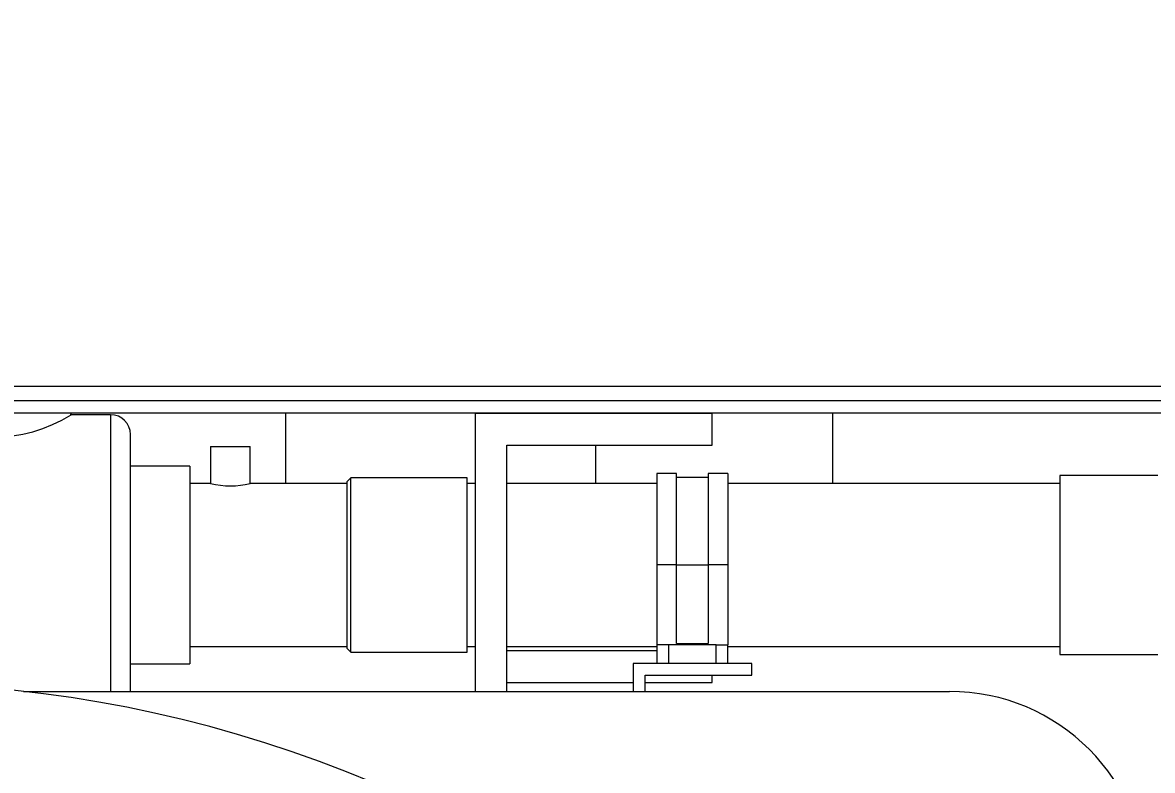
# Model space of a CAD drawing. Header units: millimetres. Extents: x 113490 to 142599, y -20467 to 115.
# Drawn here: x 137925.5 to 138211.4, y -7500 to -7310.8 of the extents above; entities that cross this region are included whole.
import ezdxf

# ---------------------------------------------------------------- set-up
doc = ezdxf.new("R2010")
doc.units = ezdxf.units.MM
doc.layers.add('DV2_0', color=7, linetype='Continuous')
doc.styles.get("Standard").update_dxf_attribs({"font": 'msyh.ttf'})
doc.dimstyles.new('ISO-25', dxfattribs={"dimtxt": 2.5, "dimasz": 2.5, "dimexe": 1.25, "dimexo": 0.625, "dimtad": 1, "dimtxsty": 'Standard', "dimcen": 2.5, "dimadec": 0, "dimazin": 0, "dimtfac": 1, "dimtmove": 0, "dimatfit": 3, "dimfxl": 1, "dimarcsym": 0})

# ---------------------------------------------------------------- blocks, each defined once
blk = doc.blocks.new('*D16')
at = {"color": 0, "lineweight": -2}
for p, q in [((137075.04, -7126.86), (137075.04, -8732.78)), ((139355.04, -7126.86), (139355.04, -8732.78)), ((137135.04, -8702.78), (139295.04, -8702.78))]:
    blk.add_line(p, q, dxfattribs=at)
at = {"color": 0}
for points in [[(137135.04, -8692.78), (137135.04, -8712.78), (137075.04, -8702.78)], [(139295.04, -8692.78), (139295.04, -8712.78), (139355.04, -8702.78)]]:
    blk.add_solid(points, dxfattribs=at)
at = {"layer": 'Defpoints', "color": 0}
for p in [(137075.04, -7125.86), (139355.04, -7125.86), (139355.04, -8702.78)]:
    blk.add_point(p, dxfattribs=at)
at = {"color": 0, "insert": (138215.04, -8656.94), "char_height": 50, "attachment_point": 5}
blk.add_mtext('2270', dxfattribs=at)

msp = doc.modelspace()

# ---------------------------------------------------------------- linework, layer by layer
at = {"layer": 'DV2_0', "color": 7, "linetype": 'Continuous', "lineweight": 20}
for p, q in [((137216.03, -7402.77), (139214.03, -7402.77)), ((137947.81, -7409.97), (137947.81, -7479.97)), ((138091, -7447.97), (138086, -7447.97)), ((138091, -7447.97), (138099, -7447.97)), ((138104, -7447.97), (138099, -7447.97)), ((138089, -7472.87), (138089, -7468.17)), ((138101, -7472.87), (138101, -7468.17))]:
    msp.add_line(p, q, dxfattribs=at)
at = {"layer": 'DV2_0', "color": 7, "linetype": 'Continuous', "lineweight": 15}
for p, q in [((137216.03, -7406.37), (139214.03, -7406.37)), ((137773.25, -7409.47), (138305.25, -7409.47)), ((137947.81, -7409.97), (137937.56, -7409.97)), ((137937.81, -7410.1), (137937.81, -7409.47)), ((137992.03, -7409.47), (137992.03, -7427.34)), ((137992.03, -7409.47), (137992.03, -7427.34)), ((138040.03, -7409.68), (138040.03, -7479.97)), ((138100.03, -7409.68), (138040.03, -7409.68)), ((138100.03, -7417.68), (138100.03, -7409.68)), ((138130.47, -7409.47), (138130.47, -7427.34)), ((137952.81, -7479.97), (137952.81, -7414.97)), ((138048.03, -7479.97), (138048.03, -7417.68)), ((138048.03, -7417.68), (138100.03, -7417.68)), ((138070.47, -7417.68), (138070.47, -7427.34)), ((137973.11, -7417.97), (137983.11, -7417.97)), ((137973.11, -7417.97), (137973.11, -7427.35)), ((137983.11, -7427.35), (137983.11, -7417.97)), ((137967.81, -7422.97), (137952.81, -7422.97)), ((137967.81, -7422.97), (137967.81, -7472.97)), ((138008.56, -7425.94), (138007.56, -7426.94)), ((138008.56, -7470), (138008.56, -7425.94)), ((138038, -7425.94), (138008.56, -7425.94)), ((138038, -7470), (138038, -7425.94)), ((138086, -7424.87), (138086, -7447.97)), ((138091, -7424.87), (138086, -7424.87)), ((138091, -7447.97), (138091, -7424.87)), ((138099, -7425.87), (138091, -7425.87)), ((138099, -7424.87), (138099, -7447.97)), ((138104, -7424.87), (138099, -7424.87)), ((138104, -7424.87), (138104, -7447.97)), ((138188, -7425.32), (138188, -7470.62)), ((138212.74, -7425.32), (138188, -7425.32)), ((137973.17, -7427.34), (137967.81, -7427.34)), ((138007.56, -7427.34), (137983.08, -7427.34)), ((138007.56, -7426.94), (138007.56, -7469)), ((138040.03, -7427.34), (138038, -7427.34)), ((138086, -7427.34), (138048.03, -7427.34)), ((138188, -7427.34), (138104, -7427.34)), ((138086, -7447.97), (138086, -7468.17)), ((138091, -7467.86), (138091, -7447.97)), ((138099, -7447.97), (138099, -7467.86)), ((138104, -7447.97), (138104, -7468.17)), ((137967.81, -7468.6), (138007.56, -7468.6)), ((138007.56, -7469), (138008.56, -7470)), ((138038, -7468.6), (138040.03, -7468.6)), ((138048.03, -7468.6), (138086, -7468.6)), ((138086, -7468.17), (138086, -7472.87)), ((138089, -7468.17), (138086, -7468.17)), ((138101, -7468.17), (138089, -7468.17)), ((138091, -7467.86), (138099, -7467.86)), ((138101, -7468.17), (138104, -7468.17)), ((138104, -7472.87), (138104, -7468.17)), ((138104, -7468.6), (138188, -7468.6)), ((138008.56, -7470), (138038, -7470)), ((138086, -7469.68), (138048.03, -7469.68)), ((138188, -7470.62), (138212.74, -7470.62)), ((137952.81, -7472.97), (137967.81, -7472.97)), ((138080.03, -7472.87), (138080.03, -7479.97)), ((138110.03, -7472.87), (138080.03, -7472.87)), ((138110.03, -7475.87), (138110.03, -7472.87)), ((138048.03, -7477.68), (138080.03, -7477.68)), ((138083.03, -7479.97), (138083.03, -7475.87)), ((138083.03, -7475.87), (138110.03, -7475.87)), ((138083.03, -7477.68), (138100.03, -7477.68)), ((138100.03, -7477.68), (138100.03, -7475.87)), ((137925.75, -7479.97), (138160.03, -7479.97))]:
    msp.add_line(p, q, dxfattribs=at)
for centre, radius, start, end in [((137917.81, -7377.94), 37.76, 238.0185, 301.9815), ((137947.81, -7414.97), 5, 0, 90), ((137978.11, -7407.36), 20.6, 255.9525, 284.0475), ((137890.03, -7797.97), 320, 350.599, 312.5382), ((138160.03, -7529.97), 50, 0, 90)]:
    msp.add_arc(centre, radius, start, end, dxfattribs=at)

# ---------------------------------------------------------------- dimensions: what is measured, and where the dimension line sits
at = {"color": 1}
dim = msp.add_linear_dim(base=(139355.04, -8702.78), p1=(137075.04, -7125.86), p2=(139355.04, -7125.86), text='2270', dimstyle='ISO-25', override={"dimtxt": 50, "dimasz": 60, "dimexe": 30, "dimexo": 1, "dimgap": 20, "dimdec": 0}, dxfattribs=at)
dim.commit()
dim.dimension.update_dxf_attribs({"geometry": '*D16', "text_midpoint": (138215.04, -8656.94)})

doc.saveas('drawing.dxf')
